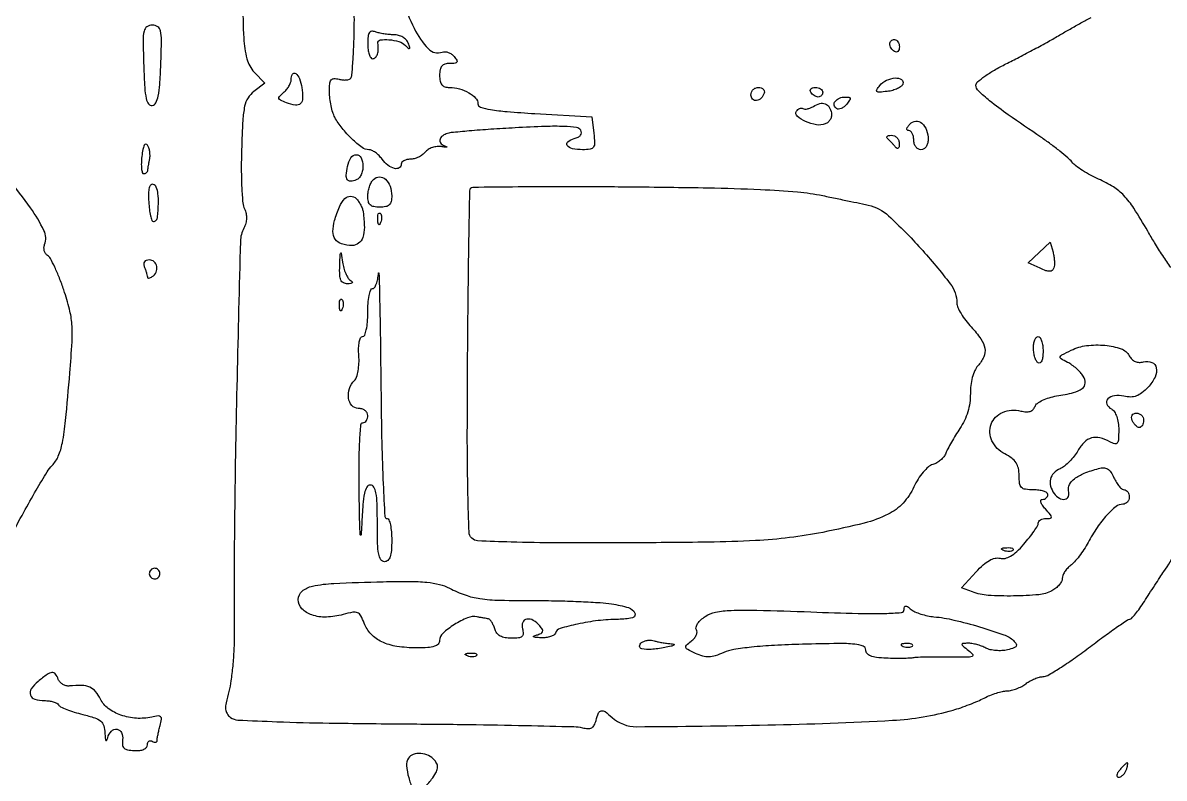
# Model space of a CAD drawing. Extents: x 0 to 5034, y 0 to 2560.
# Drawn here: x 4232 to 4470.3, y 466.8 to 624.5 of the extents above; entities that cross this region are included whole.
import ezdxf

# ---------------------------------------------------------------- set-up
doc = ezdxf.new("R2010")
doc.units = 0

msp = doc.modelspace()

# ---------------------------------------------------------------- linework, layer by layer
for points in [[(4311.46146, 629.400951, 0.059262), (4313.667698, 623.338184, 0.070674), (4316.661332, 619.041255, 0.30594), (4319.537055, 618.375846, -0.11172), (4320.129626, 618.461704, -0.069552), (4320.818183, 618.30953, -0.064326), (4321.493912, 617.953549, -0.06628), (4322.049332, 617.440559, -0.032588), (4322.604449, 616.675304, -0.29139), (4322.602602, 616.278858, -0.231283), (4322.223925, 616.049552, -0.022482), (4321.122445, 616, 0.066225), (4320.107022, 615.864914, 0.151744), (4319.462244, 615.455528, 0.131889), (4319.108586, 614.707488, 0.044873), (4319, 613.5, 0.044875), (4319.107593, 612.303608, 0.128498), (4319.456574, 611.552555, 0.150871), (4320.087575, 611.138473, 0.070431), (4321.065741, 611, -0.067124), (4323.130579, 610.721547, -0.063346), (4325.092025, 609.904684, -0.072309), (4326.525643, 608.779348, -0.19256), (4327, 607.593305, 0.327828), (4327.508057, 606.901698, 0.033345), (4329.609152, 606.394245, 0.022375), (4333.080104, 605.956085, 0.005304), (4338.90014, 605.546717), (4350.800281, 604.836457), (4351.19934, 601.418229, -0.018429), (4351.361268, 599.382204, -0.162156), (4351.115831, 598.525453, -0.211564), (4350.43993, 598.107978, -0.034094), (4348.858216, 598, -0.047377), (4346.742886, 598.200885, -0.186098), (4345.650658, 598.881634, -0.416055), (4345.764578, 599.672377, -0.096144), (4347.111863, 600.319002, 0.049136), (4347.941273, 600.625499, 0.115935), (4348.449566, 601.039068, 0.168206), (4348.614261, 601.530027, 0.13683), (4348.459207, 602.066004, 0.226017), (4347.575457, 602.63578, 0.022984), (4345.020105, 602.846134, 0.017968), (4341.086033, 602.847078, 0.004654), (4334.754447, 602.561963, 0.003286), (4329.686742, 602.253063, 0.004679), (4325.189482, 601.906952, 0.00267), (4321.404975, 601.559674, 0.067492), (4320.395855, 601.321662, 0.086947), (4319.417677, 600.735492, 0.203097), (4319.048604, 599.984398, 0.225161), (4319.345687, 599.255349, 0.103205), (4320.25, 598.719124, -0.056003), (4320.522349, 598.590429, -0.71952), (4320.505487, 598.518392, -0.055533), (4320.12993, 598.52497, -0.007872), (4319.364422, 598.636134, 0.068396), (4318.455788, 598.657375, 0.053629), (4317.492841, 598.441675, 0.054838), (4316.622884, 598.035211, 0.083046), (4315.991978, 597.490334, -0.063745), (4315.38053, 596.919849, -0.044308), (4314.566908, 596.437786, -0.044518), (4313.687087, 596.109283, -0.067193), (4312.877555, 596, 0.05129), (4312.159146, 595.926111, 0.071223), (4311.551532, 595.70625, 0.091278), (4311.143082, 595.381693, 0.181272), (4311, 595, -0.263102), (4310.55853, 594.219104, -0.199248), (4309.566067, 594.070766, -0.10617), (4308.208834, 594.737341, -0.069663), (4307, 596, 0.039628), (4306.350538, 596.765245, 0.040482), (4305.592798, 597.4125, 0.043766), (4304.843602, 597.860091, 0.113243), (4304.233786, 598, -0.161236), (4302.818222, 598.468664, -0.03028), (4300.702762, 600.25043, -0.032655), (4298.625075, 602.503219, -0.04711), (4297.12803, 604.760774, -0.047427), (4296.69494, 605.794879, -0.02294), (4296.331359, 607.18419, -0.022514), (4296.082499, 608.678098, -0.030021), (4296, 610.05089, -0.020288), (4296.07, 611.775339, -0.141787), (4296.365971, 612.554941, -0.235779), (4296.94804, 612.845623, -0.064047), (4297.999004, 612.710511, 0.039554), (4298.79935, 612.567591, 0.049842), (4299.551555, 612.569064, 0.058425), (4300.152094, 612.702271, 0.17223), (4300.477172, 612.963064, 0.116798), (4300.675193, 613.558552, 0.003947), (4300.875714, 616.041163, 0.007259), (4301.047828, 618.995947, 0.004977), (4301.161043, 622.352976, 0.011717), (4301.162829, 627.857425, 0.051119)], [(4277.970853, 629.015157, 0.018949), (4278.086821, 621.255201, 0.051268), (4278.758421, 616.965048, 0.124669), (4280.299153, 614.183155), (4282.474223, 611.86631), (4280.230755, 610.174059, 0.093102), (4278.994238, 608.816795, 0.086335), (4278.293675, 607.067731, 0.039004), (4277.912769, 604.171301, 0.005168), (4277.650226, 597.990904, 0.008837), (4277.59021, 593.836241, 0.011484), (4277.689918, 590.030922, 0.009258), (4277.903849, 586.874777, 0.095504), (4278.258665, 585.625, -0.062891), (4278.594065, 584.681153, -0.063397), (4278.683049, 583.686163, -0.060483), (4278.519312, 582.660133, -0.049252), (4278.108875, 581.625, 0.11297), (4277.401635, 578.865912, 0.000574), (4276.693742, 550.320843, 0.002942), (4276.190191, 521.975191, 0.00423), (4276.10437, 496.872065, -0.013413), (4276.033849, 493.635014, -0.01131), (4275.789934, 490.216248, -0.011465), (4275.425111, 487.106268, -0.030843), (4274.979948, 484.925531, 0.013467), (4274.407671, 482.546881, 0.069033), (4274.311147, 481.195826, 0.124878), (4274.611666, 480.273551, 0.094267), (4275.341959, 479.491904, 0.146461), (4276.883777, 478.945607, 0.003112), (4285.024521, 478.591741, 0.005631), (4295.949228, 478.308122, 0.001963), (4311.683424, 478.138713, -0.001496), (4325.193577, 478.005879, -0.002262), (4336.951561, 477.801881, -0.000857), (4347.058593, 477.563435, -0.054591), (4348.81125, 477.326494, 0.046339), (4349.974908, 477.149628, 0.139349), (4350.751641, 477.322253, 0.149674), (4351.288317, 477.866875, 0.056342), (4351.677882, 478.876219, -0.033425), (4352.191641, 480.413124, -0.254168), (4352.763196, 480.878704, -0.210034), (4353.54712, 480.69658, -0.023314), (4354.999465, 479.500485, 0.187342), (4360.106606, 477.547916, 0.003979), (4387.539953, 477.909337, 0.008177), (4413.595836, 478.886516, 0.056414), (4426.199322, 481.005239, 0.013501), (4427.820028, 481.517718, 0.009202), (4429.634667, 482.183535, 0.009279), (4431.362551, 482.891014, 0.018401), (4432.699322, 483.52685, -0.024372), (4433.918269, 484.088902, -0.020176), (4435.264801, 484.569712, -0.020644), (4436.53724, 484.910026, -0.05031), (4437.5, 485.025643, 0.056292), (4438.40619, 485.145448, 0.030291), (4439.482707, 485.483738, 0.029753), (4440.55147, 485.966832, 0.040909), (4441.44113, 486.531803, -0.034868), (4442.302928, 487.093784, -0.029164), (4443.286536, 487.568717, -0.030159), (4444.240728, 487.896853, -0.067834), (4444.997521, 488, 0.132282), (4445.984141, 488.265674, 0.009281), (4448.45517, 489.7625, 0.012627), (4451.36112, 491.701685, 0.009157), (4454.5, 494, -0.004037), (4457.574007, 496.29953, -0.006184), (4460.278209, 498.2375, -0.002475), (4462.615087, 499.851716, -0.151019), (4463.094833, 500, 0.208859), (4463.480588, 500.168486, 0.014281), (4464.284539, 501.087638, 0.018487), (4465.199929, 502.284028, 0.012711), (4466.151224, 503.702597, -0.00219), (4467.178575, 505.30653, -0.001637), (4468.324541, 507.065856, -0.001654), (4469.415074, 508.716226, -0.003774), (4470.251468, 509.952597, 0.027715), (4472.72866, 514.021192, 0.015084)], [(4471.667692, 573.3804, -0.005457), (4469.981789, 575.92004, -0.005411), (4468.287277, 578.597157, -0.007844), (4466.854135, 581, 0.011459), (4463.959156, 585.774969, 0.047529), (4461.886595, 588.429337, 0.064658), (4459.682126, 590.225697, 0.034326), (4456.562168, 591.873777, -0.020284), (4454.90016, 592.692916, -0.018771), (4453.26537, 593.664038, -0.019145), (4451.876561, 594.638521, -0.057665), (4451.043345, 595.438951, 0.042327), (4450.167585, 596.333357, 0.009631), (4448.5331, 597.688047, 0.009901), (4446.580965, 599.181347, 0.009484), (4444.543345, 600.618366, -0.003708), (4437.739336, 605.300113, -0.016373), (4433.845728, 608.216321, -0.022306), (4431.516741, 610.259786, -0.204273), (4431, 611.47184, -0.221503), (4431.318056, 612.154566, -0.020349), (4432.835938, 613.328155, -0.023246), (4434.855613, 614.625535, -0.016066), (4437.25, 615.910003, 0.004863), (4440.007392, 617.310585, 0.003263), (4443.132812, 618.962539, 0.003286), (4446.138582, 620.60198, 0.006486), (4448.5, 621.950506, -0.003915), (4450.635683, 623.184725, -0.003287), (4452.918464, 624.460449, -0.003316), (4455.019261, 625.598332, -0.009124)], [(4229.385488, 517.144998, -0.004753), (4232.153383, 522.303006, -0.006284), (4234.777679, 526.944535, -0.004626), (4237.054972, 530.7748, -0.060007), (4238.077923, 532.077923, 0.096643), (4239.386096, 534.020309, 0.05256), (4240.225558, 536.78294, 0.023516), (4240.897593, 541.452039, 0.003122), (4241.791101, 551.388029, 0.00672), (4242.245831, 557.873325, 0.032277), (4242.21633, 561.575118, 0.043664), (4241.711845, 564.705685, 0.019456), (4240.532543, 568.716731, 0.012414), (4239.613017, 571.238212, 0.016342), (4238.643484, 573.486135, 0.013816), (4237.734573, 575.286552, 0.131268), (4237.147805, 575.908651, -0.106151), (4236.728111, 576.311632, -0.081805), (4236.462253, 576.889859, -0.077795), (4236.38757, 577.551306, -0.081068), (4236.520946, 578.193989, 0.208063), (4236.39276, 581.114351, 0.038501), (4233.603872, 585.862192, 0.030692), (4228.833608, 591.89033, 0.01366)], [(4333.80723, 348.200801, -0.000043), (4256.765145, 349.011289, -0.136582)]]:
    msp.add_lwpolyline(points, format="xyb")
for points in [[(4257.216036, 615.477747, 0.006268), (4257.42291, 610.96828, 0.038734), (4257.73687, 608.670716, 0.102715), (4258.237205, 607.544123, 0.291568), (4259, 607.238806, 0.230969), (4259.749976, 607.797957, 0.067374), (4260.245974, 609.192923, 0.035112), (4260.57859, 611.607649, 0.007863), (4260.790442, 615.76106, 0.0046), (4260.923505, 620.870212, 0.057582), (4260.73417, 622.792076, 0.196786), (4260.136212, 623.662661, 0.146113), (4259.006478, 624, 0.150417), (4257.87553, 623.651896, 0.194012), (4257.276006, 622.757151, 0.055767), (4257.086, 620.776929, 0.004387)], [(4304, 620.106989, 0.030514), (4304.07271, 618.916681, 0.047377), (4304.29375, 617.912678, 0.060318), (4304.615437, 617.214713, 0.260256), (4305, 617, 0.203238), (4305.591864, 617.250944, 0.109771), (4306.012898, 617.93751, 0.076642), (4306.201577, 618.983589, 0.045548), (4306.118421, 620.25, -0.414012), (4306.594883, 620.905609, -0.061117), (4308.40793, 620.969466, -0.052427), (4310.498634, 620.563839, -0.121929), (4311.859246, 619.75, 0.009992), (4312.538647, 619.10202, 0.377046), (4312.734694, 619.097977, 0.309425), (4312.79283, 619.307933, 0.008433), (4312.452257, 620.25, 0.101579), (4312.024798, 620.922467, 0.06779), (4311.305348, 621.488641, 0.064002), (4310.412304, 621.869939, 0.069035), (4309.474799, 622, -0.022138), (4308.474136, 622.044327, -0.016535), (4307.377847, 622.178303, -0.016792), (4306.351558, 622.37382, -0.036159), (4305.581787, 622.606989, 0.105014), (4304.816316, 622.728281, 0.243274), (4304.328436, 622.442822, 0.120396), (4304.066046, 621.662783, 0.021216)], [(4415, 619.440983, -0.066118), (4414.926733, 618.889346, -0.138808), (4414.70625, 618.521475, -0.191142), (4414.379648, 618.392057, -0.139169), (4414, 618.5, -0.06081), (4413.617485, 618.806203, -0.051032), (4413.29375, 619.2129, -0.053229), (4413.073302, 619.653442, -0.089642), (4413, 620.059017, -0.105429), (4413.076556, 620.418051, -0.099231), (4413.29375, 620.723586, -0.096318), (4413.618268, 620.928382, -0.092995), (4414, 621, -0.153634), (4414.381379, 620.879982, -0.097988), (4414.70625, 620.542039, -0.080552), (4414.925455, 620.037096, -0.062283)], [(4290.21977, 610.955972, -0.035639), (4290.387184, 608.712349, -0.202285), (4289.93509, 607.63086, -0.238081), (4288.906152, 607.3033, -0.048803), (4287.00444, 607.802654, -0.018166), (4285.765415, 608.31289, -0.221494), (4285.44028, 608.692789, -0.268026), (4285.554819, 609.137993, -0.025635), (4286.412087, 609.927038, 0.045742), (4287.019659, 610.533089, 0.040736), (4287.53355, 611.262428, 0.04299), (4287.886534, 611.999827, 0.090376), (4288, 612.622445, -0.125915), (4288.295632, 613.777773, -0.456731), (4288.944552, 613.918053, -0.145325), (4289.743024, 612.841565, -0.051003)], [(4415.756214, 611.75, -0.150929), (4415.398945, 611.246228, -0.05098), (4414.624471, 610.768767, -0.045187), (4413.606836, 610.385403, -0.038415), (4412.479852, 610.164951, -0.010156), (4410.818943, 610.004898, -0.190838), (4410.327624, 610.157626, -0.385756), (4410.270164, 610.523119, -0.028089), (4410.929416, 611.414951, -0.11051), (4412.329811, 612.4972, -0.09239), (4414.152414, 612.969505, -0.159075), (4415.432655, 612.647779, -0.344302)], [(4386.770833, 609.8125, -0.113253), (4386.122932, 608.749304, -0.165501), (4385.153639, 608.257027, -0.244413), (4384.346973, 608.540134, -0.190724), (4384, 609.416667, -0.099038), (4384.120875, 610.020927, -0.097945), (4384.465104, 610.534896, -0.097945), (4384.979073, 610.879125, -0.099038), (4385.583333, 611, -0.077096), (4386.158616, 610.910766, -0.119977), (4386.585286, 610.651172, -0.144529), (4386.795817, 610.264262, -0.134046)], [(4399, 610, -0.092995), (4398.928382, 609.618268, -0.096318), (4398.723586, 609.29375, -0.099231), (4398.418051, 609.076556, -0.105429), (4398.059017, 609, -0.089642), (4397.653442, 609.073302, -0.053229), (4397.2129, 609.29375, -0.051032), (4396.806203, 609.617485, -0.06081), (4396.5, 610, -0.139169), (4396.392057, 610.379648, -0.191142), (4396.521475, 610.70625, -0.138808), (4396.889346, 610.926733, -0.066118), (4397.440983, 611, -0.062283), (4398.037096, 610.925455, -0.080552), (4398.542039, 610.70625, -0.097988), (4398.879982, 610.381379, -0.153634)], [(4404.009138, 607.51101, -0.05173), (4403.469488, 606.98278, -0.065296), (4402.871131, 606.62335, -0.079103), (4402.307895, 606.477944, -0.16352), (4401.870381, 606.580109, -0.213376), (4401.402999, 607.26803, -0.207611), (4401.597155, 608.085894, -0.13552), (4402.46868, 608.760771, -0.097687), (4403.681462, 609, -0.038489), (4404.452786, 608.940537, -0.309419), (4404.698784, 608.709506, -0.209835), (4404.619137, 608.310561, -0.020503)], [(4400.823907, 605.66411, -0.096207), (4400.823726, 604.978705, -0.081971), (4400.571598, 604.299958, -0.081047), (4400.111183, 603.731743, -0.090664), (4399.510137, 603.365516, -0.135845), (4397.711832, 603.191676, -0.060849), (4395.420017, 603.888623, -0.071863), (4393.676835, 604.982102, -0.370889), (4393.51271, 606.020565, -0.070298), (4393.806409, 606.373577, -0.086029), (4394.1685, 606.603048, -0.100174), (4394.540768, 606.676009, -0.137719), (4394.866844, 606.582295, 0.139749), (4395.249053, 606.474094, 0.052375), (4395.808051, 606.533842, 0.0467), (4396.438226, 606.731867, 0.04147), (4397.047746, 607.049727, -0.075262), (4398.379455, 607.633834, -0.154919), (4399.50461, 607.583969, -0.167454), (4400.337306, 606.905746, -0.091225)], [(4421, 600.071429, -0.067581), (4420.89026, 599.263218, -0.089445), (4420.568966, 598.595238, -0.105152), (4420.083441, 598.156766, -0.132005), (4419.5, 598, -0.130775), (4418.924246, 598.153209, -0.10214), (4418.4375, 598.583333, -0.08892), (4418.111864, 599.230589, -0.072314), (4418, 600, 0.049998), (4417.923279, 600.765323, 0.069981), (4417.694668, 601.4125, 0.090129), (4417.357386, 601.847923, 0.18506), (4416.960573, 602, -0.182627), (4416.65953, 602.113752, -0.258253), (4416.565242, 602.377956, -0.11303), (4416.739761, 602.805217, -0.034633), (4417.182123, 603.349879, -0.189324), (4418.416017, 603.938655, -0.197646), (4419.693065, 603.516495, -0.133399), (4420.663815, 602.085407, -0.082889)], [(4414.984687, 599.25, -0.037587), (4414.931604, 598.618706, -0.159858), (4414.760309, 598.28649, -0.327207), (4414.514255, 598.250498, -0.111066), (4414.223054, 598.5, 0.017789), (4413.871686, 598.937434, 0.011028), (4413.430111, 599.426562, 0.01106), (4412.97225, 599.890763, 0.019542), (4412.5717, 600.25, -0.129577), (4412.368486, 600.533999, -0.297449), (4412.422103, 600.779688, -0.152297), (4412.752042, 600.949546, -0.043317), (4413.333333, 601, -0.102919), (4413.972559, 600.867015, -0.101386), (4414.509628, 600.489797, -0.098893), (4414.86458, 599.922707, -0.092982)], [(4256.823168, 596.611023, 0.02061), (4256.719139, 595.226662, 0.034511), (4256.760201, 594.060738, 0.039459), (4256.916163, 593.218376, 0.339412), (4257.200801, 593, 0.090626), (4257.511786, 593.056833, 0.086895), (4257.78771, 593.220312, 0.089034), (4257.986524, 593.463683, 0.101776), (4258.076511, 593.75, -0.012164), (4258.126431, 594.144118, -0.003452), (4258.223177, 594.754382, -0.003475), (4258.342024, 595.442286, -0.003671), (4258.468357, 596.11598, 0.051214), (4258.532695, 596.825942, 0.03638), (4258.465028, 597.622997, 0.036888), (4258.286205, 598.382746, 0.062247), (4258.014213, 598.977002, 0.288824), (4257.670616, 599.145051, 0.254533), (4257.338388, 598.91485, 0.069352), (4257.045273, 598.053161, 0.018298)], [(4303, 594.606989, -0.054406), (4302.895754, 593.651787, -0.057264), (4302.588094, 592.758861, -0.063922), (4302.134616, 592.057391, -0.126374), (4301.597766, 591.67589, -0.073145), (4300.404359, 591.408549, -0.274597), (4299.744651, 591.736746, -0.164529), (4299.509686, 592.66843, -0.027454), (4299.759742, 594.523502, -0.093774), (4300.46138, 596.301386, -0.250594), (4301.608705, 596.953488, -0.298653), (4302.619179, 596.327435, -0.109352)], [(4309, 588.377555, -0.051079), (4308.878567, 587.191986, -0.152761), (4308.487125, 586.487756, -0.145926), (4307.750896, 586.113319, -0.045203), (4306.5, 586, -0.045049), (4305.261271, 586.111834, -0.141861), (4304.521739, 586.48, -0.152877), (4304.125317, 587.166564, -0.055114), (4304, 588.3, -0.044737), (4304.086686, 589.266911, -0.036877), (4304.345511, 590.269886, -0.038299), (4304.725033, 591.160512, -0.076652), (4305.176206, 591.776206, -0.192313), (4306.421588, 592.310706, -0.190253), (4307.699587, 591.843346, -0.129429), (4308.665478, 590.390625, -0.082522)], [(4258.267146, 587.082799, 0.01725), (4258.410582, 585.521485, 0.027611), (4258.651912, 584.205119, 0.02636), (4258.944342, 583.222417, 0.315358), (4259.25, 583.005181, 0.127993), (4259.543873, 583.079497, 0.090608), (4259.809063, 583.295272, 0.080501), (4260.00548, 583.618238, 0.071642), (4260.1, 584, 0.015995), (4260.290049, 586.803676, 0.041409), (4260.194767, 588.826218, 0.062295), (4259.846413, 590.166541, 0.221085), (4259.217146, 590.760951, 0.280917), (4258.719795, 590.646614, 0.136935), (4258.380943, 590.061511, 0.060243), (4258.226219, 588.899903, 0.0173)], [(4399, 588.416142, -0.00021), (4402.018119, 587.792288, -0.000245), (4404.884375, 587.197109, -0.000216), (4407.308387, 586.691432, -0.001484), (4408.5, 586.438618, -0.135801), (4412.750019, 584.21531, -0.021012), (4419.478356, 577.370935, -0.019687), (4425.625235, 570.00554, -0.165511), (4427, 565.966208, 0.108208), (4427.193917, 565.080658, 0.028073), (4427.88125, 563.783572, 0.027205), (4428.85174, 562.358334, 0.024792), (4430, 561, -0.034392), (4432.031078, 558.501677, -0.111848), (4432.839543, 556.540881, -0.148456), (4432.612439, 554.754477, -0.078751), (4431.381559, 552.869124, 0.078927), (4430.735891, 551.87939, 0.039137), (4430.231423, 550.463533, 0.036007), (4429.909907, 548.810107, 0.033481), (4429.818241, 547.086626, -0.038945), (4429.695603, 545.174536, -0.037183), (4429.278093, 543.273879, -0.037211), (4428.584105, 541.457472, -0.039152), (4427.638227, 539.796243, 0.009929), (4426.730695, 538.398922, 0.009109), (4425.8521, 536.92632, 0.009147), (4425.116283, 535.583966, 0.029352), (4424.696498, 534.655061, -0.07363), (4424.276985, 533.909891, -0.048968), (4423.602067, 533.196371, -0.048473), (4422.79078, 532.619065, -0.066552), (4421.963009, 532.280076, 0.11611), (4421.048323, 531.795754, 0.038332), (4419.976208, 530.70334, 0.035473), (4418.924122, 529.255749, 0.032033), (4418.04693, 527.625015, -0.080104), (4415.782011, 524.237452, -0.089954), (4412.645549, 521.891645, -0.054548), (4407.683016, 520.059055, -0.012699), (4399, 518.123152, -0.018152), (4392.072819, 517.021815, -0.017054), (4384.938366, 516.397655, -0.01011), (4375.084808, 516.072973, -0.002068), (4357.656908, 515.923371, -0.00212), (4343.492679, 515.920431, -0.006586), (4333.943111, 516.084745, -0.003708), (4326.941133, 516.349501, -0.187188), (4325.705757, 516.894243, -0.18971), (4325.15379, 518.162703, -0.003001), (4324.917652, 526.173864, -0.005806), (4324.787876, 537.122175, -0.001778), (4324.842714, 553.667619, -0.000984), (4324.96394, 567.38543, -0.001598), (4325.127072, 579.036359, -0.000198), (4325.30963, 589.411596, -0.134702), (4325.466673, 589.946076, -0.256985), (4325.906101, 590.194267, -0.000392), (4335.377289, 590.291558, -0.002883), (4346.059327, 590.331325, -0.001759), (4358.672808, 590.261178, -0.002201), (4375.040966, 590.040521, -0.00696), (4385.999779, 589.691907, -0.009992), (4393.730014, 589.183271, -0.02944)], [(4303.039835, 585, -0.027573), (4303.281728, 581.803883, -0.085959), (4302.958017, 579.677702, -0.151783), (4302.083671, 578.462896, -0.162836), (4300.7, 578, -0.074726), (4298.538286, 578.324886, -0.166806), (4297.210806, 579.290573, -0.158371), (4296.715211, 580.908866, -0.06568), (4297.056813, 583.198095, -0.030377), (4298.078857, 586.087045, -0.094425), (4299.221619, 587.797258, -0.200082), (4300.408371, 588.296905, -0.204202), (4301.585449, 587.800188, -0.042103), (4302.081303, 587.192567, -0.030324), (4302.531293, 586.441305, -0.030836), (4302.873952, 585.668575, -0.056325)], [(4306.683114, 582.8125, -0.054073), (4306.461564, 582.395823, -0.470617), (4306.279315, 582.37858, -0.168741), (4306.137993, 582.670344, -0.018894), (4306.078947, 583.416667, -0.028489), (4306.089945, 584.112848, -0.077125), (4306.200665, 584.592839, -0.208169), (4306.385309, 584.77538, -0.296942), (4306.604167, 584.729167, -0.126455), (4306.797407, 584.402231, -0.060344), (4306.876576, 583.916927, -0.05415), (4306.839148, 583.359369, -0.051402)], [(4447.248207, 573.309741, -0.135239), (4446.906674, 572.816189, -0.169506), (4446.389129, 572.620912, -0.091018), (4445.600202, 572.745445, -0.022362), (4444.376969, 573.238011), (4441.922065, 574.356539), (4444.211033, 576.525225), (4446.5, 578.693911), (4447.082271, 576.596956, -0.029096), (4447.274501, 575.706755, -0.026021), (4447.371202, 574.766342, -0.026922), (4447.368301, 573.9119, -0.069928)], [(4257.393011, 573.418213, -0.009199), (4257.625403, 572.777619, -0.010735), (4257.821697, 572.160889, -0.00979), (4257.965769, 571.634378, -0.061959), (4258, 571.359196, 0.30111), (4258.084818, 571.231122, 0.136025), (4258.29375, 571.2037, 0.070413), (4258.61614, 571.296571, 0.033138), (4259, 571.5, 0.149407), (4259.802761, 572.414167, 0.150036), (4259.955576, 573.619284, 0.16778), (4259.4094, 574.609195, 0.185627), (4258.393011, 575, 0.076855), (4257.737605, 574.898658, 0.176865), (4257.348199, 574.59835, 0.16701), (4257.230887, 574.103551, 0.067159)], [(4300.340233, 570.768563, -0.055173), (4300.739686, 570.44758, -0.378775), (4300.753481, 570.21602, -0.201813), (4300.469444, 570.057934, -0.025217), (4299.75, 570.015313, -0.119993), (4298.903931, 570.213497, -0.176051), (4298.386243, 570.765502, -0.092176), (4298.147142, 571.829906, -0.019269), (4298.149832, 573.75, -0.001034), (4298.251327, 576.164969, -0.156401), (4298.346126, 576.421198, -0.656252), (4298.454644, 576.392868, -0.001999), (4298.740065, 574.50325, 0.031255), (4298.9941, 573.301997, 0.033488), (4299.391779, 572.170026, 0.035596), (4299.863742, 571.254461, 0.114751)], [(4308.016072, 521, -0.312426), (4308.398534, 520.735168, -0.036081), (4308.710971, 519.678125, -0.033226), (4308.928892, 518.224781, -0.020605), (4309, 516.5, -0.016668), (4308.927513, 514.326193, -0.063857), (4308.666667, 513, -0.12648), (4308.196999, 512.272668, -0.188641), (4307.5, 512, -0.258593), (4306.753078, 512.413981, -0.093584), (4306.296875, 513.583333, -0.039364), (4306.05863, 515.808516, -0.006994), (4306, 520, 0.007186), (4305.940654, 524.129237, 0.037948), (4305.704389, 526.379722, 0.086138), (4305.261685, 527.583863, 0.267797), (4304.540442, 528, 0.270529), (4303.808027, 527.572428, 0.075033), (4303.315052, 526.279195, 0.035937), (4302.976991, 523.923949, 0.007476), (4302.743988, 519.75, -0.015093), (4302.590209, 517.587645, -0.911925), (4302.442394, 517.588992, -0.015615), (4302.30736, 520.197155, -0.001675), (4302.203545, 526.25, -0.004937), (4302.17901, 532.502619, -0.011999), (4302.317133, 537.113386, -0.007148), (4302.554752, 540.590064, -0.390241), (4303, 541, 0.148195), (4303.381354, 541.115568, 0.098894), (4303.70625, 541.440625, 0.082425), (4303.925306, 541.926543, 0.064853), (4304, 542.5, 0.130775), (4303.846791, 543.075754, 0.10214), (4303.416667, 543.5625, 0.08892), (4302.769411, 543.888136, 0.072314), (4302, 544, -0.218336), (4300.680884, 544.604854, -0.145027), (4299.986565, 546.147593, -0.114561), (4300.17189, 548.128715, -0.116522), (4301.211509, 549.811509, 0.118653), (4301.659593, 550.543671, 0.03432), (4301.982544, 551.838757, 0.032422), (4302.156006, 553.395787, 0.02956), (4302.13504, 555.011509, -0.022407), (4302.091119, 556.62167, -0.044439), (4302.226587, 557.89059, -0.062477), (4302.507103, 558.737167, -0.289189), (4302.923531, 559, 0.30772), (4303.357833, 559.295244, 0.041183), (4303.696177, 560.411204, 0.034517), (4303.926237, 562.008473, 0.018513), (4304, 564, -0.01883), (4304.072205, 565.916554, -0.03053), (4304.29375, 567.53125, -0.031449), (4304.610183, 568.719449, -0.322437), (4305, 569, 0.25396), (4305.401043, 569.217741, 0.053378), (4305.774766, 569.954687, 0.043861), (4306.071118, 571.004991, 0.028932), (4306.233246, 572.25, -0.951136), (4306.338324, 572.247733, -0.001752), (4306.481056, 566.540625, -0.001861), (4306.624273, 558.485264, -0.000919), (4306.749318, 548.25, 0.002685), (4306.929832, 536.78842, 0.006334), (4307.218564, 528.24564, 0.001998), (4307.562726, 521.429313, 0.398356)], [(4298.683114, 564.8125, -0.054073), (4298.461564, 564.395823, -0.470617), (4298.279315, 564.37858, -0.168741), (4298.137993, 564.670344, -0.018894), (4298.078947, 565.416667, -0.028489), (4298.089945, 566.112848, -0.077125), (4298.200665, 566.592839, -0.208169), (4298.385309, 566.77538, -0.296942), (4298.604167, 566.729167, -0.126455), (4298.797407, 566.402231, -0.060344), (4298.876576, 565.916927, -0.05415), (4298.839148, 565.359369, -0.051402)], [(4445, 555.940983, -0.027979), (4444.933656, 554.756294, -0.069343), (4444.718784, 553.916013, -0.145541), (4444.391769, 553.509855, -0.297719), (4444, 553.5, -0.130646), (4443.615492, 553.906663, -0.045439), (4443.29375, 554.653525, -0.041396), (4443.073842, 555.57934, -0.037634), (4443, 556.559017, -0.039081), (4443.07317, 557.49372, -0.058208), (4443.29375, 558.282961, -0.076538), (4443.617207, 558.820624, -0.222681), (4444, 559, -0.257909), (4444.384428, 558.787575, -0.061379), (4444.70625, 558.101414, -0.048032), (4444.927265, 557.112882, -0.031003)], [(4463.009072, 554.983048, 0.073101), (4463.552198, 554.249507, 0.095346), (4464.241266, 553.780719, 0.094775), (4465.058444, 553.599446, 0.071393), (4465.97476, 553.703651, -0.160294), (4467.730344, 553.594477, -0.259051), (4468.651768, 552.463955, -0.159578), (4468.379232, 550.5244, -0.074663), (4466.920138, 548.414991, -0.035217), (4465.647754, 547.238634, -0.079256), (4464.508998, 546.590221, -0.089399), (4463.31528, 546.371626, -0.054804), (4461.888825, 546.524418, 0.08215), (4459.895607, 546.628701, 0.171049), (4458.512991, 545.960001, 0.309245), (4458.319321, 544.905658, 0.162001), (4459.259602, 543.874595, -0.12175), (4459.88783, 543.286384, -0.058978), (4460.377803, 542.292834, -0.049601), (4460.694657, 541.004836, -0.035538), (4460.8, 539.524607, -0.012734), (4460.749122, 537.527248, -0.146245), (4460.48889, 536.794762, -0.312023), (4459.971729, 536.615249, -0.055205), (4458.965741, 537.018335, 0.060696), (4456.846584, 537.840652, 0.130668), (4455.108716, 537.821614, 0.132436), (4453.624956, 536.943948, 0.063153), (4452.277923, 535.161534, -0.035602), (4451.501895, 534.008003, -0.028955), (4450.518038, 532.889104, -0.029852), (4449.485903, 531.961794, -0.064653), (4448.574434, 531.411534, 0.097088), (4447.243914, 530.486384, 0.133179), (4446.542119, 529.216412, 0.130362), (4446.570405, 527.744826, 0.091031), (4447.311092, 526.25, 0.095742), (4448.4086, 525.25131, 0.183493), (4449.562558, 525.036026, 0.264654), (4450.283924, 525.638649, 0.154507), (4450.342832, 526.79701, -0.192163), (4450.504964, 528.098666, -0.106982), (4451.570827, 529.32187, -0.066098), (4453.587334, 530.446826, -0.026639), (4456.58294, 531.451514, -0.071443), (4457.63653, 531.586781, -0.132128), (4458.460663, 531.351859, -0.110258), (4459.152671, 530.694072, -0.040921), (4459.811501, 529.514365, 0.031329), (4460.325089, 528.551866, 0.039657), (4460.920644, 527.738595, 0.044117), (4461.508527, 527.167088, 0.172454), (4461.978561, 527, -0.145257), (4462.368082, 526.8844, -0.099318), (4462.699952, 526.559375, -0.083437), (4462.923619, 526.073406, -0.06631), (4463, 525.5, -0.087122), (4462.899438, 524.927248, -0.094322), (4462.61058, 524.440625, -0.100169), (4462.180028, 524.115124, -0.112385), (4461.674314, 524, 0.170709), (4460.235384, 523.493976, 0.03906), (4458.327541, 521.700898, 0.035243), (4456.297779, 519.127598, 0.025338), (4454.394244, 516, -0.020175), (4453.540562, 514.564198, -0.017987), (4452.542372, 513.144281, -0.018352), (4451.552056, 511.933086, -0.051876), (4450.75, 511.193296, 0.046384), (4450.080467, 510.589181, 0.042885), (4449.514063, 509.856803, 0.045682), (4449.12513, 509.112057, 0.097804), (4449, 508.47848, -0.121585), (4448.846424, 507.856257, -0.053505), (4448.370825, 507.147276, -0.048574), (4447.677488, 506.466925, -0.046904), (4446.858128, 505.924073, -0.100937), (4444.122814, 505.107213, -0.018673), (4438.846603, 504.834353, -0.020031), (4433.51328, 504.971605, -0.074901), (4430.246541, 505.68604), (4427.993082, 506.546704), (4431.037027, 509.879396, -0.02491), (4432.51526, 511.344216, -0.053946), (4433.812644, 512.276798, -0.074032), (4434.971342, 512.7231, -0.119475), (4436.023087, 512.704214, 0.120769), (4437.078653, 512.687952, 0.077268), (4438.22359, 513.144191, 0.055129), (4439.504663, 514.105144, 0.02414), (4440.982602, 515.632966, 0.012885), (4442.138195, 517.019604, 0.017021), (4443.113639, 518.343612, 0.014476), (4443.845831, 519.480997, 0.136595), (4444, 520.034796, -0.16751), (4444.126923, 520.403019, -0.095019), (4444.486153, 520.716471, -0.075817), (4445.021944, 520.928387, -0.056383), (4445.654988, 521, 0.037298), (4446.539532, 521.066076, 0.393341), (4446.746002, 521.325529, 0.157135), (4446.554034, 521.793792, 0.008696), (4445.5, 523, -0.02845), (4444.865916, 523.786238, -0.076475), (4444.541976, 524.425321, -0.189749), (4444.565181, 524.821188, -0.292217), (4444.845012, 525, 0.085274), (4445.286066, 525.075772, 0.093604), (4445.660722, 525.29375, 0.100386), (4445.911291, 525.618549, 0.114747), (4446, 526, 0.254951), (4445.790443, 526.384262, 0.06271), (4445.11875, 526.70625, 0.048861), (4444.149251, 526.927234, 0.031626), (4443, 527, -0.03067), (4441.314721, 527.103472, -0.166118), (4440.502158, 527.49786, -0.167617), (4440.104819, 528.304804, -0.031361), (4440, 529.97432, 0.05096), (4439.843586, 531.505, 0.095719), (4439.367445, 532.648606, 0.088527), (4438.469984, 533.589131, 0.038764), (4437, 534.5, -0.160373), (4434.332213, 537.221083, -0.206628), (4434.159202, 540.681935, -0.207694), (4436.556742, 543.168681, -0.16138), (4440.343945, 543.449811, 0.043298), (4441.451308, 543.271829, 0.096196), (4442.296225, 543.372833, 0.12343), (4442.90965, 543.754347, 0.100934), (4443.326197, 544.407672, -0.145526), (4443.820639, 545.050799, -0.043774), (4444.891194, 545.69085, -0.039664), (4446.283432, 546.234168, -0.033568), (4447.823834, 546.587821, 0.020034), (4451.372067, 547.30201, 0.100101), (4453.200438, 548.158812, 0.229172), (4453.786759, 549.278275, 0.14732), (4453.401844, 550.721533, 0.047954), (4452.824106, 551.483086, 0.026171), (4451.984339, 552.303313, 0.025844), (4451.035485, 553.05446, 0.037109), (4450.118388, 553.608893, -0.015983), (4448.751902, 554.358141, -0.344834), (4448.595075, 554.758712, -0.203157), (4448.936803, 555.171226, -0.006774), (4450.877504, 556.143811, -0.08116), (4454.102018, 557.102732, -0.055678), (4457.925837, 557.163346, -0.058464), (4461.297484, 556.437, -0.189838)], [(4466, 541.5, -0.057609), (4465.933678, 540.926285, -0.076852), (4465.737678, 540.440625, -0.095748), (4465.447641, 540.115158, -0.164455), (4465.106989, 540, -0.13875), (4464.723081, 540.108626, -0.061199), (4464.307216, 540.440625, -0.053891), (4463.924763, 540.926204, -0.048303), (4463.638374, 541.5, -0.075244), (4463.503306, 542.114961, -0.151899), (4463.617923, 542.592642, -0.166113), (4463.972145, 542.893789, -0.094119), (4464.531385, 543, -0.10122), (4465.091819, 542.885371, -0.098432), (4465.568594, 542.559375, -0.097416), (4465.887999, 542.072505, -0.096899)], [(4438.729167, 514.395833, -0.126455), (4438.402231, 514.202593, -0.060344), (4437.916927, 514.123424, -0.05415), (4437.359369, 514.160852, -0.051402), (4436.8125, 514.316886, -0.054073), (4436.395823, 514.538436, -0.470617), (4436.37858, 514.720685, -0.168741), (4436.670344, 514.862007, -0.018894), (4437.416667, 514.921053, -0.028489), (4438.112848, 514.910055, -0.077125), (4438.592839, 514.799335, -0.208169), (4438.77538, 514.614691, -0.296942)], [(4258.552786, 510.08541, 0.099038), (4258.401684, 509.679226, 0.097945), (4258.417584, 509.244476, 0.097945), (4258.597789, 508.848514, 0.099038), (4258.91459, 508.552786, 0.099038), (4259.320774, 508.401684, 0.097945), (4259.755524, 508.417584, 0.097945), (4260.151486, 508.597789, 0.099038), (4260.447214, 508.91459, 0.099038), (4260.598316, 509.320774, 0.097945), (4260.582416, 509.755524, 0.097945), (4260.402211, 510.151486, 0.099038), (4260.08541, 510.447214, 0.099038), (4259.679226, 510.598316, 0.097945), (4259.244476, 510.582416, 0.097945), (4258.848514, 510.402211, 0.099038)], [(4321.05965, 506.469154, 0.034181), (4324.348458, 505.043975, 0.050238), (4327.406024, 504.295127, 0.029715), (4331.560155, 503.960481, 0.005061), (4339.5, 503.874338, -0.005505), (4344.035429, 503.821101, -0.005512), (4348.566715, 503.66801, -0.005401), (4352.517309, 503.448139, -0.021753), (4354.918604, 503.183172, -0.03218), (4358.452616, 502.401293, -0.222444), (4359.752753, 501.261362, -0.474411), (4359.25295, 500.284061, -0.050233), (4356.333333, 499.956449, 0.026147), (4352.087605, 499.68587, 0.02466), (4347.808266, 498.972265, 0.018763), (4344.169743, 498.035188, 0.244573), (4343.198102, 497.094307, -0.177215), (4342.869969, 496.682285, -0.058893), (4342.157151, 496.355528, -0.049943), (4341.214137, 496.152199, -0.039028), (4340.166667, 496.116001, -0.008405), (4338.989964, 496.187021, -0.130018), (4338.610652, 496.319356, -0.606057), (4338.629267, 496.483109, -0.02855), (4339.303104, 496.699552, 0.039047), (4340.174767, 496.999843, 0.212995), (4340.503603, 497.359072, 0.216529), (4340.453007, 497.839466, 0.04035), (4339.930659, 498.583551, 0.086895), (4338.568127, 499.742229, 0.174306), (4337.198156, 500.000335, 0.267405), (4336.363206, 499.323057, 0.156889), (4336.289749, 498, -0.059013), (4336.433656, 496.962976, -0.22322), (4336.173875, 496.380063, -0.153817), (4335.469123, 496.076204, -0.025464), (4333.973768, 496, -0.044947), (4332.658846, 496.118444, -0.085892), (4331.66601, 496.482017, -0.101445), (4330.960005, 497.10699, -0.084368), (4330.5, 498, 0.027888), (4330.206934, 498.771352, 0.03664), (4329.851173, 499.434975, 0.039974), (4329.487243, 499.918448, 0.185592), (4329.182612, 500.076511, -0.011384), (4328.814512, 500.126279, -0.00283), (4328.214631, 500.22482, -0.002892), (4327.52925, 500.345476, -0.0029), (4326.845918, 500.47395, 0.145608), (4324.831602, 500.27684, 0.044266), (4322.075555, 498.85878, 0.043065), (4319.67388, 497.033958, 0.211828), (4319, 495.514698, -0.192332), (4318.715313, 494.801985, -0.126954), (4317.957658, 494.32888, -0.061584), (4316.55754, 494.070306, -0.014904), (4314.199365, 494, -0.037734), (4310.089556, 494.310603, -0.07241), (4306.933722, 495.271049, -0.091555), (4304.678036, 496.890284, -0.101514), (4303.247183, 499.156093, 0.032241), (4302.5383, 500.720803, 0.174142), (4301.857547, 501.337574, 0.145704), (4300.869608, 501.438624, 0.020492), (4298.851802, 500.969526, -0.058858), (4295.354039, 500.434373, -0.088874), (4292.311415, 500.872582, -0.122459), (4290.263948, 502.16775, -0.193115), (4289.5, 504.071947, -0.218119), (4290.309184, 505.838615, -0.126502), (4292.441055, 506.895135, -0.041203), (4296.91264, 507.461925, -0.00457), (4307.211858, 507.81823, -0.007205), (4312.707496, 507.878853, -0.023438), (4316.344487, 507.695949, -0.035417), (4318.970124, 507.25086, -0.059702)], [(4422.229958, 500.500766, -0.034295), (4426.397369, 499.822944, -0.015352), (4431.76579, 498.391951, -0.01174), (4436.846884, 496.738073, -0.10547), (4438.834636, 495.52396, -0.055464), (4439.414209, 494.837954, -0.302669), (4439.415537, 494.376156, -0.167783), (4438.927524, 494.002547, -0.018757), (4437.564116, 493.605448, -0.046658), (4436.426272, 493.430387, -0.03531), (4435.162065, 493.444524, -0.036165), (4433.966502, 493.630199, -0.066354), (4433.045222, 493.975798, 0.034022), (4432.179823, 494.365774, 0.023827), (4431.16027, 494.689798, 0.024138), (4430.148986, 494.907252, 0.045293), (4429.315741, 494.968197, 0.015532), (4428.236817, 494.915746, 0.419531), (4428.07055, 494.717019, 0.202988), (4428.244498, 494.397312, 0.00615), (4429.464525, 493.451089, -0.059088), (4430.315284, 492.63368, -0.522727), (4430.196309, 492.213583, -0.08369), (4429.129038, 492.036418, -0.003926), (4425.464525, 492.074327, 0.004227), (4423.070914, 492.097646, 0.005025), (4420.811454, 492.07785, 0.004384), (4418.907459, 492.025328, 0.032044), (4418, 491.9339, -0.030623), (4417.160115, 491.84687, -0.006532), (4415.692187, 491.804342, -0.006806), (4413.987111, 491.800441, -0.006431), (4412.25, 491.842466, -0.019071), (4410.221839, 491.995245, -0.067488), (4408.95901, 492.315138, -0.12569), (4408.260081, 492.827887, -0.173663), (4408, 493.554116, 0.312003), (4407.436245, 494.369614, 0.06762), (4405.674064, 494.774853, 0.026011), (4402.228677, 494.90926, 0.003254), (4394.75, 494.763212, 0.00711), (4388.897591, 494.527513, 0.012863), (4384.118516, 494.143429, 0.014371), (4380.425754, 493.643133, 0.063041), (4378.320488, 493.016465, -0.027427), (4376.571434, 492.357339, -0.069336), (4375.233826, 492.131725, -0.075972), (4373.959694, 492.289246, -0.038235), (4372.434669, 492.847813, -0.011925), (4370.803688, 493.638434, -0.189464), (4370.404884, 494.092143, -0.302258), (4370.522694, 494.572599, -0.027985), (4371.516956, 495.38874, 0.056227), (4372.150177, 495.971247, 0.071645), (4372.579038, 496.637819, 0.087242), (4372.746753, 497.282211, 0.159879), (4372.62091, 497.804364, -0.21094), (4372.544937, 498.352231, -0.07809), (4372.879724, 499.074845, -0.059778), (4373.549738, 499.855721, -0.040573), (4374.475494, 500.5759, -0.096845), (4376.638409, 501.457278, -0.037861), (4379.854774, 501.839159, -0.017556), (4385.241613, 501.878938, -0.002389), (4396.50736, 501.512654, 0.002636), (4406.385743, 501.196366, 0.013129), (4411.934676, 501.193714, 0.014608), (4415.421283, 501.385645, 0.38976), (4416, 502.015267, -0.065418), (4416.07248, 502.566872, -0.337592), (4416.300792, 502.743459, -0.158273), (4416.703335, 502.615949, -0.018007), (4417.468895, 502.025815, 0.069268), (4418.260293, 501.53579, 0.026532), (4419.473376, 501.074964, 0.02566), (4420.861784, 500.707577, 0.028682)], [(4367.331787, 494.868359, -0.063011), (4367.897658, 494.761586, -0.644023), (4367.917662, 494.587058, -0.078277), (4367.333906, 494.350943, -0.009902), (4366, 494.068971, -0.025695), (4363.173785, 493.678932, -0.075536), (4361.219642, 493.806176, -0.351399), (4360.756877, 494.379436, -0.25709), (4361.166154, 495.128659, -0.062023), (4361.774846, 495.41794, -0.046337), (4362.499395, 495.585417, -0.047166), (4363.224157, 495.61463, -0.0747), (4363.831787, 495.489496, 0.03123), (4364.493633, 495.29215, 0.012926), (4365.409275, 495.10512, 0.01273), (4366.404085, 494.954586, 0.016022)], [(4415.8125, 494.316886, 0.051402), (4416.359369, 494.160852, 0.05415), (4416.916927, 494.123424, 0.060344), (4417.402231, 494.202593, 0.126455), (4417.729167, 494.395833, 0.296942), (4417.77538, 494.614691, 0.208169), (4417.592839, 494.799335, 0.077125), (4417.112848, 494.910055, 0.028489), (4416.416667, 494.921053, 0.018894), (4415.670344, 494.862007, 0.168741), (4415.37858, 494.720685, 0.470617), (4415.395823, 494.538436, 0.054073)], [(4326.729167, 492.395833, -0.126455), (4326.402231, 492.202593, -0.060344), (4325.916927, 492.123424, -0.05415), (4325.359369, 492.160852, -0.051402), (4324.8125, 492.316886, -0.054073), (4324.395823, 492.538436, -0.470617), (4324.37858, 492.720685, -0.168741), (4324.670344, 492.862007, -0.018894), (4325.416667, 492.921053, -0.028489), (4326.112848, 492.910055, -0.077125), (4326.592839, 492.799335, -0.208169), (4326.77538, 492.614691, -0.296942)], [(4235.173717, 486.994668, 0.064569), (4233.733871, 485.439906, 0.239066), (4233.541622, 484.157122, 0.248978), (4234.458748, 483.281588, 0.068649), (4236.5, 483, -0.03393), (4237.451535, 482.935354, -0.038952), (4238.341482, 482.74238, -0.042616), (4239.053737, 482.460718, -0.139765), (4239.423985, 482.122995, 0.144088), (4239.873243, 481.720124, 0.01647), (4241.133654, 481.169501, 0.0188), (4242.713542, 480.608251, 0.014269), (4244.483002, 480.108597, -0.017641), (4246.996043, 479.380645, -0.095048), (4248.234447, 478.693195, -0.146394), (4248.86031, 477.745774, -0.062754), (4249.116001, 476.235602, 0.010838), (4249.186584, 475.135185, 0.110731), (4249.323487, 474.702279, 0.602919), (4249.491895, 474.709219, 0.047254), (4249.689326, 475.25, -0.13242), (4250.46041, 476.600107, -0.233408), (4251.648501, 477.007009, -0.258017), (4252.601071, 476.307121, -0.145093), (4252.812858, 474.845952, 0.059414), (4252.784809, 473.748163, 0.183234), (4253.106021, 473.092588, 0.144612), (4253.843938, 472.721895, 0.032869), (4255.25, 472.56293, 0.038334), (4256.393264, 472.59697, 0.077415), (4257.261745, 472.828859, 0.114342), (4257.802099, 473.233815, 0.1768), (4258, 473.775995, -0.079677), (4258.074849, 474.242719, -0.157818), (4258.29375, 474.542263, -0.184367), (4258.619335, 474.629579, -0.113218), (4259, 474.5, 0.059932), (4259.3841, 474.322049, 0.125746), (4259.710261, 474.301162, 0.187231), (4259.925917, 474.43529, 0.158133), (4260.013655, 474.690983, -0.038125), (4260.05584, 475.142839, -0.007642), (4260.204396, 475.938481, -0.008035), (4260.406799, 476.861178, -0.007423), (4260.643811, 477.801719, 0.026092), (4260.917759, 479.089979, 0.240024), (4260.74673, 479.617034, 0.231505), (4260.214079, 479.800008, 0.024389), (4258.880156, 479.56708, -0.071611), (4255.676346, 479.314531, -0.067822), (4252.467939, 479.964072, -0.073744), (4249.803781, 481.35923, -0.123795), (4248.195434, 483.288897, 0.061358), (4247.16849, 484.88737, 0.118724), (4245.957549, 485.790551, 0.095909), (4244.286546, 486.152421, 0.030926), (4241.74318, 486.051141, -0.085236), (4241.026762, 486.10024, -0.073312), (4240.326126, 486.384032, -0.074559), (4239.747662, 486.851868, -0.094149), (4239.386191, 487.435986, 0.070339), (4238.768638, 488.548222, 0.26278), (4238.061617, 488.855142, 0.132578), (4237.061538, 488.469544, 0.015795)], [(4312.484921, 470.975601, 0.160541), (4312.112938, 469.423372, 0.044146), (4312.547141, 466.914851, 0.042965), (4313.370353, 464.627785, 0.300117), (4314.329455, 464.031425, 0.136207), (4314.900342, 464.206513, 0.033812), (4315.694525, 464.79281, 0.032064), (4316.545146, 465.613738, 0.027399), (4317.332757, 466.579246, 0.02543), (4318.21191, 467.92512, 0.093006), (4318.55249, 468.880896, 0.133889), (4318.462725, 469.698422, 0.079458), (4317.960312, 470.547821, 0.111059), (4316.702006, 471.518086, 0.08966), (4315.047266, 471.952636, 0.099091), (4313.48745, 471.765239, 0.176839)], [(4461, 468.5, 0.035237), (4460.57205, 467.903434, 0.100348), (4460.396714, 467.425778, 0.22275), (4460.484197, 467.128897, 0.214681), (4460.770566, 467, 0.125677), (4461.201557, 467.11007, 0.064053), (4461.656816, 467.440625, 0.05745), (4462.065988, 467.926337, 0.054778), (4462.361626, 468.5, 0.019009), (4462.557685, 469.075405, 0.034664), (4462.666459, 469.559375, 0.044074), (4462.688496, 469.904913, 0.407084), (4462.59106, 470, 0.176553), (4462.395857, 469.928855, 0.014236), (4461.980891, 469.559375, 0.017822), (4461.50208, 469.074599, 0.012711)]]:
    msp.add_lwpolyline(points, format="xyb", close=True)

doc.saveas('drawing.dxf')
